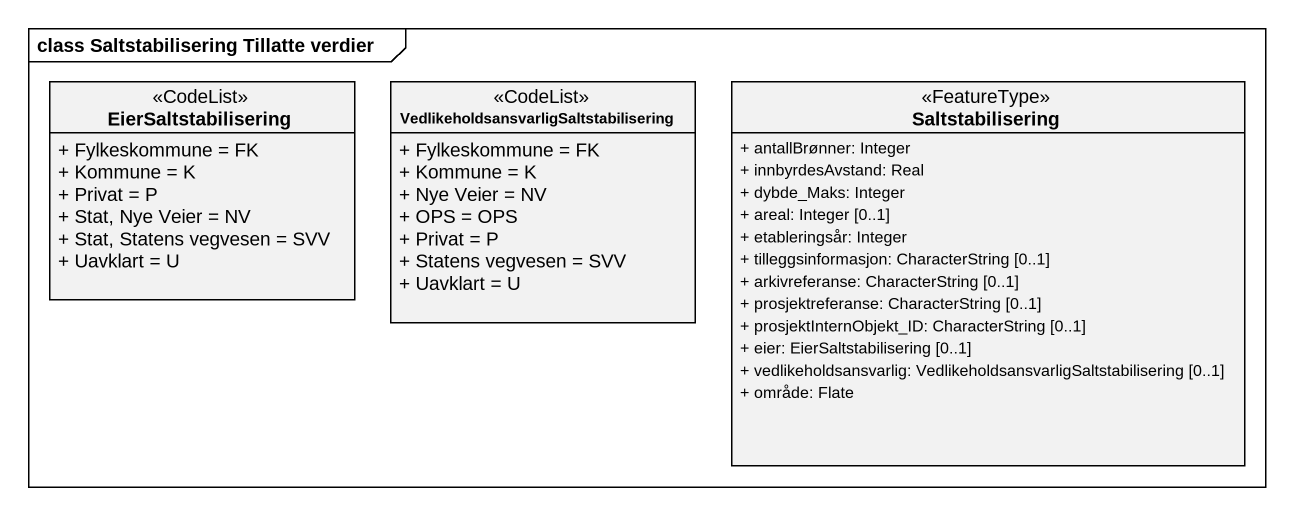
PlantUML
@startuml
mainframe class Saltstabilisering Tillatte verdier
hide circle
hide empty members
skinparam classAttributeIconSize 0
class EierSaltstabilisering <<CodeList>> {
  + Fylkeskommune = FK
  + Kommune = K
  + Privat = P
  + Stat, Nye Veier = NV
  + Stat, Statens vegvesen = SVV
  + Uavklart = U
}
class "VedlikeholdsansvarligSaltstabilisering" as VedlikeholdsansvarligSaltsta <<CodeList>> {
  + Fylkeskommune = FK
  + Kommune = K
  + Nye Veier = NV
  + OPS = OPS
  + Privat = P
  + Statens vegvesen = SVV
  + Uavklart = U
}
class Saltstabilisering <<FeatureType>> {
  + antallBrønner: Integer
  + innbyrdesAvstand: Real
  + dybde_Maks: Integer
  + areal: Integer [0..1]
  + etableringsår: Integer
  + tilleggsinformasjon: CharacterString [0..1]
  + arkivreferanse: CharacterString [0..1]
  + prosjektreferanse: CharacterString [0..1]
  + prosjektInternObjekt_ID: CharacterString [0..1]
  + eier: EierSaltstabilisering [0..1]
  + vedlikeholdsansvarlig: VedlikeholdsansvarligSaltstabilisering [0..1]
  + område: Flate
}
@enduml
